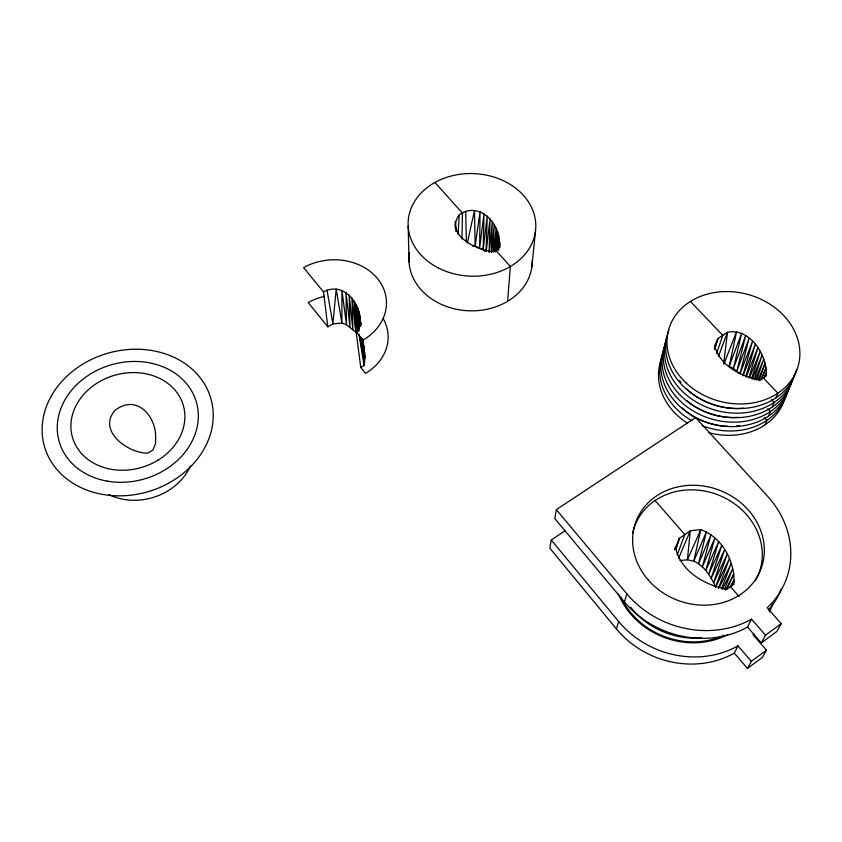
<?xml version="1.0" encoding="UTF-8"?>
<svg xmlns="http://www.w3.org/2000/svg" width="842" height="842" viewBox="0 0 842 842"><rect width="100%" height="100%" fill="white"/><g stroke="black" fill="none" stroke-linecap="round" stroke-linejoin="round"><path stroke-width="1.26" d="M461.974 239.117L462.437 213.1L434.946 182.472M499.106 247.327C502.906 226.445 480.214 199.596 459.206 214.931C444.429 234.865 477.835 251.042 493.728 251.59L498.011 249.095L499.748 243.633L499.243 239.528L498.738 249.969M499.727 244.927L499.674 247.516L499.748 243.633M498.18 249.958L498.485 235.602L497.685 249.516M497.054 250.19L497.464 231.834L496.17 250.99M493.559 251.769L494.18 225.056L491.749 252.442M495.58 251.926L496.138 228.266L494.138 251.59M489.139 252.168L490.086 218.794L486.213 250.99M491.423 252.547L492.307 221.825L489.318 252.2M486.108 250.99L487.244 216.12L483.129 249.79L485.087 251.442M455.059 227.793L455.438 221.362L455.975 231.655M458.101 234.234L459.206 214.931M507.61 301.31L510.368 266.493L495.864 250.337M531.891 266.651L535.491 231.097M723.688 363.87L727.477 332.295C750.18 327.57 767.62 355.777 766.357 375.911L760.273 379.952C741.286 376.742 719.468 365.681 714.637 345.567L717.984 338.4L727.477 332.295L718.437 356.334M565.392 530.544L551.236 540.006L549.858 548.216L616.428 628.932A88.768 79.306 22.3 0 0 733.277 653.687L734.308 653.076L737.971 645.856L751.317 661.37L747.475 668.443L734.308 653.076M761.326 642.909L776.871 631.447L781.239 623.627L767.209 607.703L768.125 606.882A93.694 82.579 21.1 0 0 767.325 495.949L695.608 417.579L556.309 509.663L554.815 518.598L624.427 601.967A92.557 81.832 21.3 0 0 746.433 627.648L747.517 627.006L751.506 619.133L765.515 635.194L761.326 642.909L747.517 627.006M383.236 318.75A51.794 43.3 -4.5 0 1 366.638 372.722L365.533 373.364L360.765 367.48L364.007 365.554L364.996 357.776L362.828 339.389M739.181 373.185L733.424 368.428L729.193 366.302L736.676 331.369L724.004 363.923M467.321 243.054L474.478 210.532L475.162 246.001L483.129 249.79L484.055 213.647L479.656 247.611L480.035 211.647L475.162 246.001L472.688 246.232M674.789 549.689L679.378 538.354L690.303 530.797L700.786 529.607C722.373 537.491 735.298 561.793 733.94 584.169L726.93 589.179C704.628 585.39 680.062 570.813 675.452 547.163L674.674 549.605M743.191 374.637L752.59 341.084L739.96 373.89L749.085 338.347L736.855 371.048L745.665 335.579L733.424 368.428L741.686 333.148L729.193 366.302M715.026 348.483L717.984 338.4L714.405 349.546M745.791 376.827L755.306 344.357L742.97 375.911M616.428 628.932L618.649 621.459L551.236 540.006M624.427 601.967L626.848 593.821L556.309 509.663M748.854 377.732L757.874 347.714L746.159 376.921M751.78 378.037L760.326 351.177L749.443 377.911M675.768 549.531L679.378 538.354L675.516 549.437M754.106 379.563L762.168 355.04L752.169 379.31M716.658 353.44L722.741 335.348L690.429 301.447M756.653 380.016L763.757 359.092L755.137 379.7M759.084 380.605L765.136 363.281L758.179 379.647M715.521 587.263L727.414 553.773L713.648 582.622L715.521 587.263L729.467 558.52L718.373 588.558M677.178 554.889L684.851 534.565L654.718 500.137M721.531 588.821L731.214 563.477L719.31 587.569M724.573 589.274L732.729 568.634L722.341 589.253M765.104 424.789L766.873 420.421L764.231 417.611M768.651 416.001L770.462 411.538L767.788 408.707M772.282 407.023L774.114 402.465L771.409 399.613M775.977 397.856L777.861 393.193L763.315 377.932M761.273 379.616L766.125 367.765L760.947 379.847M678.505 558.435L690.303 530.797L687.377 559.783L679.947 560.572M763.831 378.447L766.504 372.659L763.631 378.553M726.467 589.568L733.792 574.139L725.667 590.095M730.393 587L734.15 580.17L729.614 587.758M753.948 633.994L753.064 634.784L766.431 650.182L762.431 657.36L747.475 668.443M751.317 661.37L766.431 650.182M765.515 635.194L781.239 623.627M737.971 645.856L736.918 646.477A89.82 80.011 22 0 1 618.649 621.459M751.506 619.133L750.411 619.775A93.694 82.579 21.1 0 1 626.848 593.821M360.765 367.48L356.124 331.727L358.418 330.39C366.67 310.73 346.125 279.355 323.528 291.942L327.822 326.833L332.874 323.917L341.915 323.033L346.494 324.738L355.871 332.316L354.093 301.226L357.576 331.643M730.446 586.674L739.066 596.536M323.528 291.942L303.604 267.63L305.267 266.704A53.741 44.331 -4.2 0 1 377.679 278.776A53.741 44.331 -4.2 0 1 364.144 339.452L362.997 340.115L356.124 331.727M327.822 326.833L308.193 302.604L309.803 301.71A51.794 43.3 -4.5 0 1 324.591 296.342M363.302 346.609L363.997 349.504L362.702 339.294M359.66 336.8L364.628 362.449L361.018 337.831M361.323 337.568L364.996 357.776L362.428 338.6M364.176 350.504L364.712 353.503L362.723 339.652M326.991 289.985L332.874 323.917L336.2 289.174L341.915 323.033L341.915 290.364L346.494 324.738L345.988 292.49L349.988 327.064L349.156 295.132L352.893 329.706L351.956 297.973L355.871 332.316M359.018 334.158L364.007 365.554M360.86 324.98L359.713 315.95L360.734 324.98M362.67 339.179L363.997 349.504M360.65 326.191L358.871 311.919L360.302 326.286M362.744 343.052L362.418 340.452L362.776 343.062M359.934 326.328L357.692 308.098L359.229 328.464M359.081 331.095L355.85 304.667L357.745 331.601M465.658 211.268L466.384 241.728M408.181 226.182L409.033 261.957M532.197 260.346A61.645 50.236 2.6 0 1 466.91 310.687A61.645 50.236 2.6 0 1 409.591 252.516M772.651 603.809A89.82 80.011 22 0 1 769.462 612.102M727.625 634.679A75.043 66.844 22 0 1 618.407 593.926M781.387 588.863A92.557 81.832 21.3 0 1 768.346 610.239M632.637 533.081A66.413 58.614 21.2 0 1 716.205 494.201A66.413 58.614 21.2 0 1 756.979 577.612M756.411 578.717A66.413 58.614 21.2 0 1 755.221 580.896M701.607 637.878A74.485 66.244 21.9 0 1 630.658 607.198M724.088 635.31A74.043 65.95 22 0 1 621.122 597.683M190.439 465.931A55.488 46.742 -16.8 0 1 109.018 494.612M743.297 408.128A61.15 50.436 15.7 0 1 686.64 388.804M680.925 382.478A61.15 50.436 15.7 0 1 679.494 380.573M790.775 383.426A65.834 54.498 15.8 0 1 708.543 418.053A65.834 54.498 15.8 0 1 666.496 341.568M788.891 387.983A65.487 54.32 15.9 0 1 707.712 422.716A65.487 54.32 15.9 0 1 664.801 347.325M796.564 369.438A66.897 55.067 15.6 0 1 715.068 405.055A66.897 55.067 15.6 0 1 668.853 330.264M794.616 374.153A66.539 54.877 15.7 0 1 714.184 409.843A66.539 54.877 15.7 0 1 667.201 336.2M791.712 382.131A66.181 54.688 15.8 0 1 710.017 413.548A66.181 54.688 15.8 0 1 666.359 339.936M792.69 378.805A66.181 54.688 15.8 0 1 792.069 381.026M787.017 392.498A65.139 54.13 15.9 0 1 702.228 425.673M691.956 420.768A65.139 54.13 15.9 0 1 664.075 350.967M784.881 398.066A64.802 53.951 16 0 1 708.69 432.63M687.104 423.021A64.802 53.951 16 0 1 662.412 356.619M738.708 417.274A60.508 50.088 15.8 0 1 686.64 400.487M739.139 425.715A59.877 49.752 15.9 0 1 736.687 426.01M727.941 426.336A59.877 49.752 15.9 0 1 696.25 417.906M695.145 417.295A59.877 49.752 15.9 0 1 682.136 407.833M155.602 438.871L155.538 443.702L152.791 450.154L147.697 453.122C128.142 453.543 96.598 430.483 115.312 410.138C137.467 393.298 156.917 417.422 155.602 438.871M700.786 529.607L693.766 561.182C703.196 565.171 708.911 574.002 713.648 582.622L724.678 549.542L711.111 578.465L721.794 545.437L708.669 574.286L718.763 541.438L705.849 570.36L714.805 538.101L702.365 566.908L710.953 534.723L698.513 563.73L706.459 531.765L693.766 561.182L687.377 559.783L700.786 529.607M158.075 460.121L154.939 461.932A57.688 48.026 -16.1 0 1 78.253 449.449A57.688 48.026 -16.1 0 1 98.903 381.994L101.998 380.279A57.688 48.026 -16.1 0 1 177.515 393.34A57.688 48.026 -16.1 0 1 158.075 460.121M360.776 324.002L360.26 320.149L360.755 323.981M437.935 267.756A63.876 51.299 2.6 0 0 535.765 227.877A63.876 51.299 2.6 0 0 442.187 178.999A63.876 51.299 2.6 0 0 437.935 267.756M648.34 580.106A66.823 58.877 21 0 0 760.515 570.034A66.823 58.877 21 0 0 686.556 485.55A66.823 58.877 21 0 0 648.34 580.106M107.197 481.129A71.381 59.424 -16.1 0 0 196.523 402.602A71.381 59.424 -16.1 0 0 79.674 381.942A71.381 59.424 -16.1 0 0 107.197 481.129M103.04 494.475A86.589 72.096 -16.1 0 0 210.942 398.824A86.589 72.096 -16.1 0 0 69.012 374.322A86.589 72.096 -16.1 0 0 103.04 494.475M686.219 383.047A67.255 55.256 15.6 0 0 797.553 368.028A67.255 55.256 15.6 0 0 716.553 292.237A67.255 55.256 15.6 0 0 686.219 383.047"/></g></svg>
